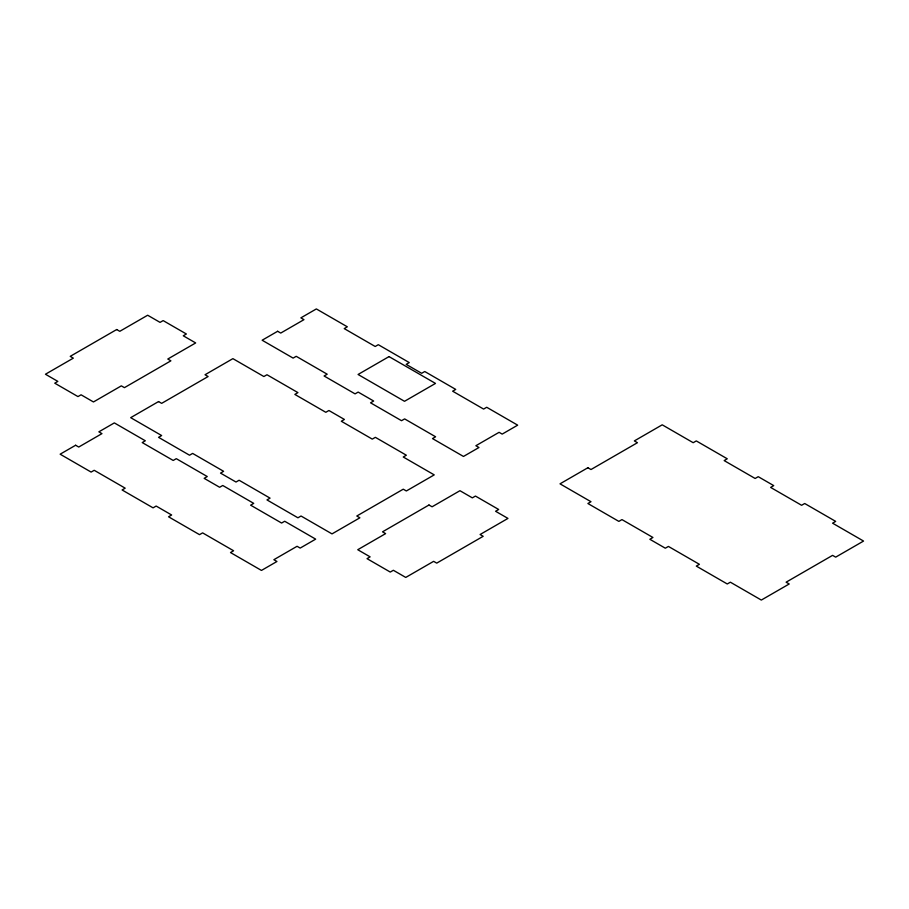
<?xml version="1.0" encoding="UTF-8"?>
<svg xmlns="http://www.w3.org/2000/svg" width="909" height="909" viewBox="0 0 909 909"><rect width="100%" height="100%" fill="white"/><g stroke="black" fill="none" stroke-linecap="round" stroke-linejoin="round"><path stroke-width="1.36" d="M116.693 329.535L70.232 356.351L73.322 358.146L45.45 374.235L57.835 381.394L54.745 383.178L77.969 396.585L81.071 394.801L93.457 401.96L121.34 385.859L124.431 387.654L170.892 360.828L167.79 359.032L195.674 342.943L183.277 335.796L186.379 334.001L163.154 320.593L160.052 322.377L147.667 315.23L119.783 331.319L116.693 329.535M75.629 445.251L60.142 454.193L91.116 472.078L94.206 470.294L125.181 488.167L122.09 489.962L153.064 507.847L156.155 506.052L171.642 514.994L168.551 516.789L199.525 534.662L202.616 532.879L233.59 550.763L230.5 552.547L261.462 570.432L276.95 561.489L273.859 559.705L297.084 546.286L300.186 548.082L315.673 539.139L284.699 521.255L281.597 523.039L250.623 505.165L253.725 503.37L222.75 485.486L219.648 487.281L204.161 478.339L207.263 476.543L176.289 458.67L173.199 460.454L142.224 442.569L145.315 440.785L114.341 422.901L98.854 431.843L101.956 433.627L78.719 447.046L75.629 445.251M277.631 331.285L262.144 340.227L293.118 358.101L296.22 356.317L327.195 374.201L324.093 375.985L355.067 393.87L358.169 392.086L373.656 401.028L370.554 402.812L401.528 420.697L404.63 418.901L435.604 436.786L432.502 438.581L463.476 456.454L478.963 447.512L475.861 445.728L499.098 432.32L502.188 434.104L517.676 425.162L486.701 407.277L483.611 409.073L452.637 391.188L455.727 389.404L424.753 371.52L421.662 373.304L406.175 364.361L409.266 362.577L378.303 344.693L375.201 346.488L344.227 328.603L347.329 326.808L316.355 308.935L300.868 317.866L303.958 319.661L280.733 333.069L277.631 331.285M158.564 401.562L130.68 417.663L161.654 435.547L158.564 437.331L189.538 455.216L192.628 453.421L223.603 471.305L220.512 473.1L235.999 482.031L239.09 480.247L270.064 498.132L266.973 499.916L297.936 517.8L301.038 516.017L332.012 533.89L359.884 517.8L356.794 516.017L403.255 489.19L406.346 490.974L434.229 474.884L403.255 457L406.346 455.216L375.372 437.331L372.281 439.115L341.307 421.242L344.397 419.447L328.91 410.504L325.82 412.3L294.846 394.415L297.936 392.62L266.973 374.747L263.871 376.531L232.897 358.646L205.025 374.747L208.116 376.531L161.654 403.357L158.564 401.562M389.029 356.601L358.066 374.474L404.516 401.301L435.491 383.416L389.029 356.601M428.98 505.006L382.519 531.833L385.621 533.617L357.748 549.718L370.133 556.865L367.031 558.649L390.268 572.068L393.358 570.273L405.755 577.431L433.627 561.342L436.729 563.125L483.19 536.299L480.088 534.515L507.961 518.414L495.575 511.267L498.677 509.483L475.441 496.064L472.339 497.859L459.954 490.701L432.082 506.79L428.98 505.006M587.884 467.737L560.012 483.838L590.986 501.723L587.884 503.506L618.859 521.391L621.961 519.596L652.935 537.48L649.833 539.276L665.32 548.207L668.422 546.423L699.396 564.307L696.294 566.091L727.268 583.976L730.359 582.192L761.333 600.065L789.217 583.976L786.115 582.192L832.576 555.365L835.678 557.149L863.55 541.06L832.576 523.175L835.678 521.391L804.704 503.506L801.602 505.29L770.627 487.417L773.729 485.622L758.242 476.68L755.14 478.475L724.166 460.59L727.268 458.795L696.294 440.922L693.192 442.706L662.218 424.821L634.346 440.922L637.448 442.706L590.986 469.533L587.884 467.737"/></g></svg>
